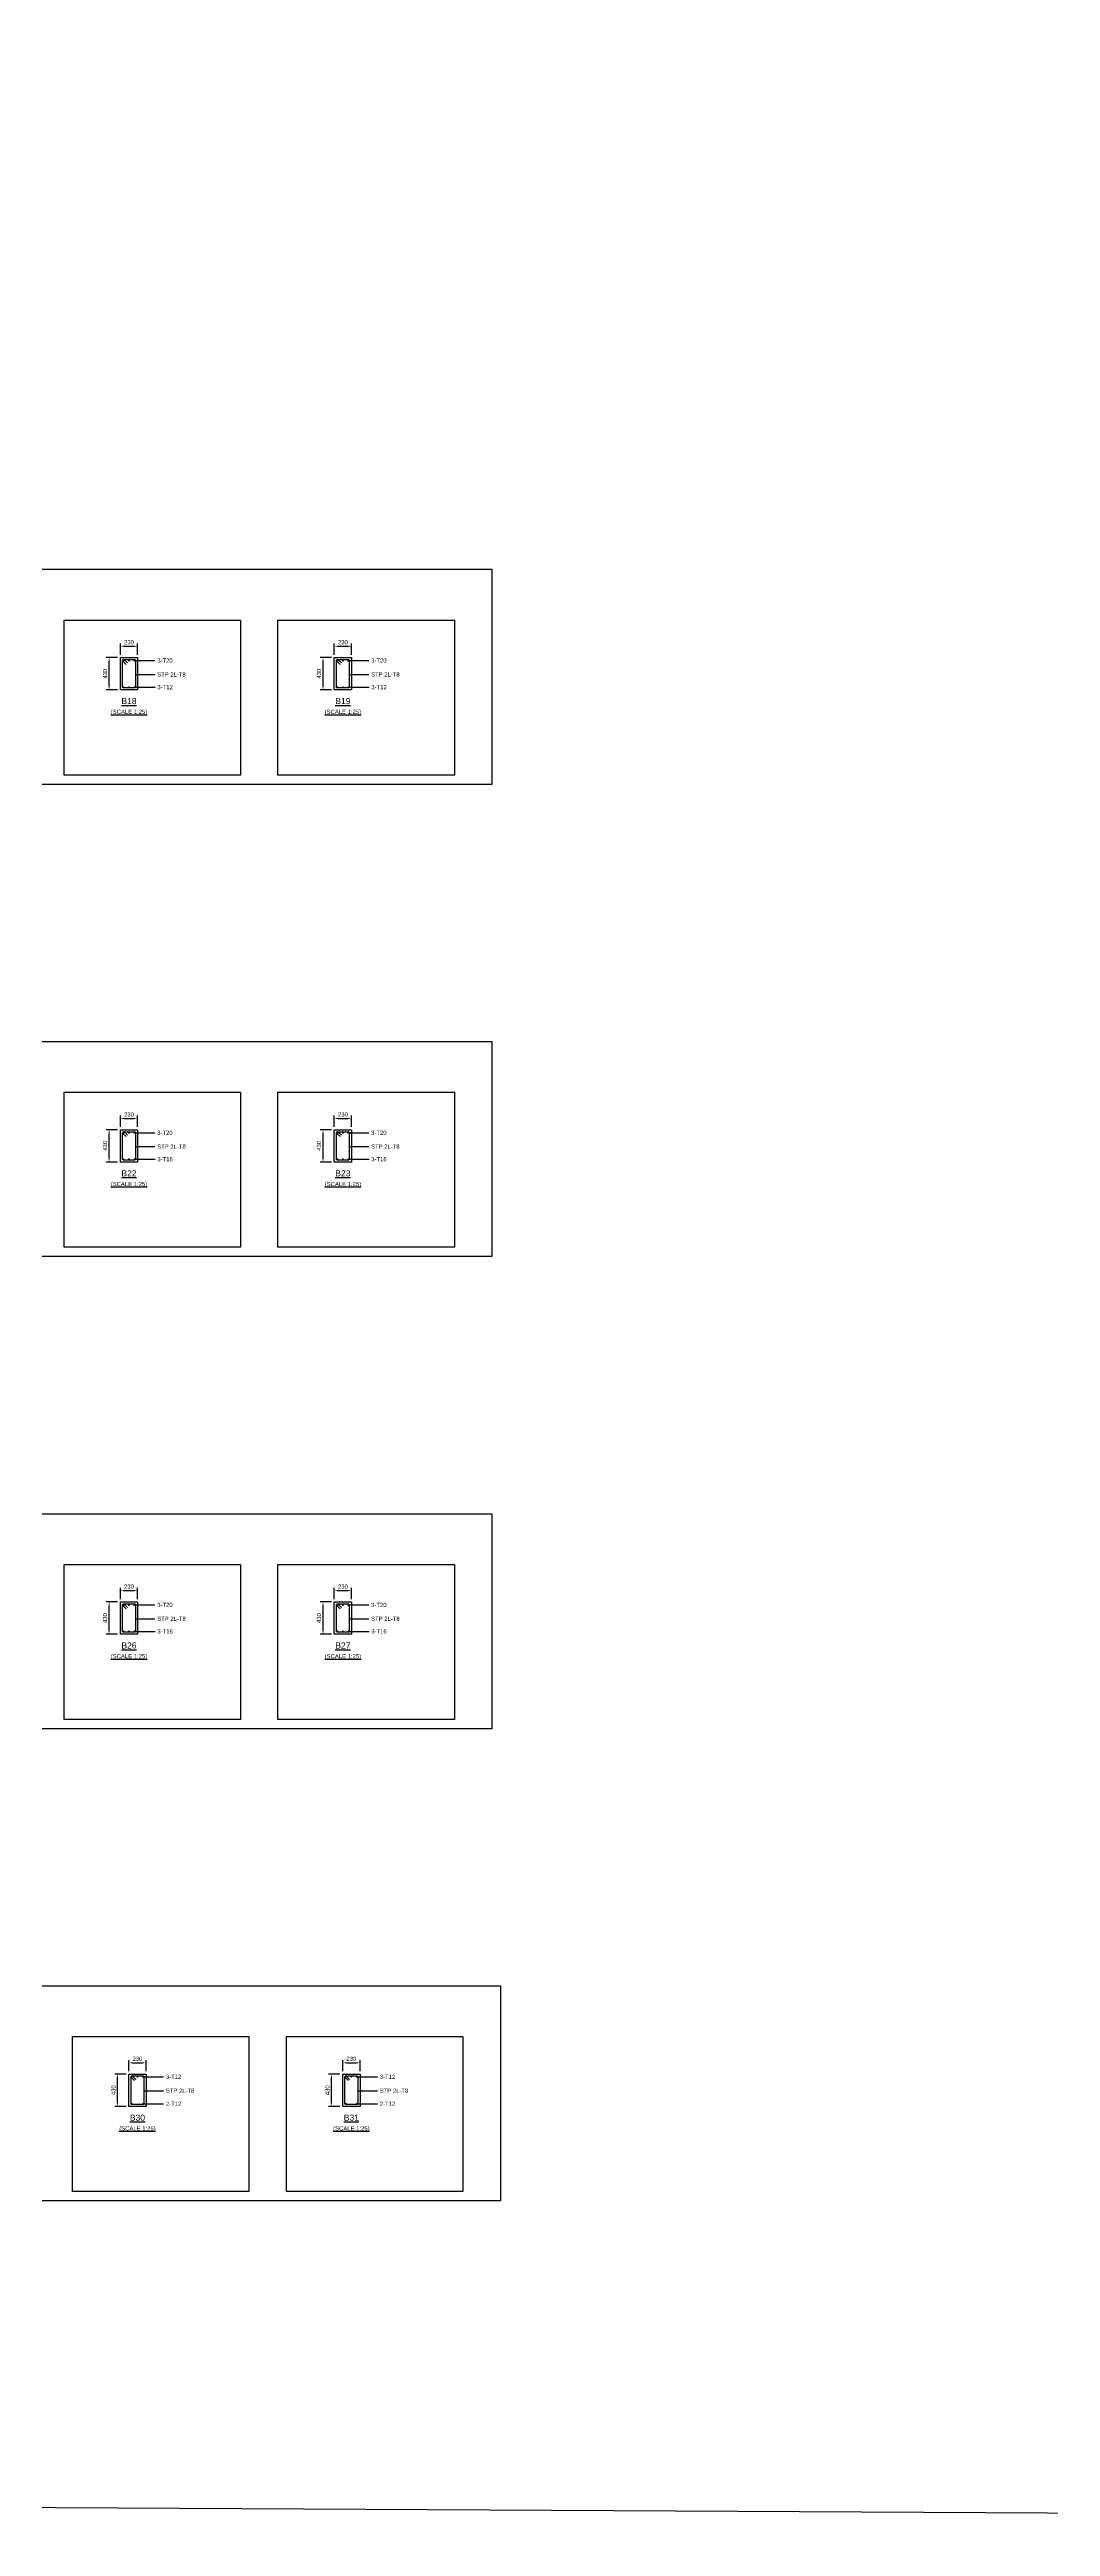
# Model space of a CAD drawing. Header units: inches. Extents: x -816171 to 9366335, y -450961 to 689132.
# Drawn here: x 3970211 to 4023552, y 139179 to 271159 of the extents above; entities that cross this region are included whole.
import ezdxf
from ezdxf.enums import TextEntityAlignment as Align

# ---------------------------------------------------------------- set-up
doc = ezdxf.new("R2010")
doc.units = ezdxf.units.IN
doc.header["$MEASUREMENT"] = 0
for name, color, linetype in [('Concrete Line', 2, 'Continuous'), ('Dimension', 31, 'Continuous'), ('Labels', 4, 'Continuous'), ('Link', 225, 'Continuous'), ('Reinforcement', 130, 'Continuous'), ('Schedule Border', 60, 'Continuous'), ('Text', 31, 'Continuous')]:
    doc.layers.add(name, color=color, linetype=linetype)
doc.styles.add('SC-SansSerif', font='SansSerif')
doc.dimstyles.new('SCBBSDimStyl', dxfattribs={"dimtxt": 225, "dimasz": 200, "dimexe": 150, "dimexo": 150, "dimgap": 100, "dimtad": 1, "dimtoh": 1, "dimdec": 0, "dimzin": 0, "dimdsep": 46, "dimtxsty": 'SC-SansSerif', "dimcen": 0.09, "dimclrd": 8, "dimclre": 8, "dimclrt": 31, "dimadec": 0, "dimazin": 0, "dimtfac": 1, "dimtdec": 0, "dimtix": 1, "dimtofl": 0, "dimtmove": 0, "dimatfit": 3, "dimfxl": 1, "dimtolj": 1, "dimtzin": 0, "dimarcsym": 0})

# ---------------------------------------------------------------- blocks, each defined once
blk = doc.blocks.new('*D1433')
at = {"layer": 'DEFPOINTS', "color": 0, "transparency": 16777216}
for p in [(3974905, 239362), (3973985, 238762), (3974905, 238762)]:
    blk.add_point(p, dxfattribs=at)
at = {"layer": 'Dimension', "color": 8, "lineweight": -2, "transparency": 16777216}
for p, q in [((3973985, 238912), (3973985, 239512)), ((3974185, 239362), (3974705, 239362)), ((3974905, 238912), (3974905, 239512))]:
    blk.add_line(p, q, dxfattribs=at)
at = {"layer": 'Dimension', "color": 8, "transparency": 16777216}
for points in [[(3974185, 239396), (3974185, 239329), (3973985, 239362)], [(3974705, 239396), (3974705, 239329), (3974905, 239362)]]:
    blk.add_solid(points, dxfattribs=at)
at = {"layer": 'Dimension', "color": 31, "transparency": 16777216, "insert": (3974445, 239578), "char_height": 225, "attachment_point": 5, "style": 'SC-SansSerif'}
blk.add_mtext('\\A1;230', dxfattribs=at)
blk = doc.blocks.new('*D1434')
at = {"layer": 'DEFPOINTS', "color": 0, "transparency": 16777216}
for p in [(3973385, 238762), (3973985, 238762), (3973985, 237042)]:
    blk.add_point(p, dxfattribs=at)
at = {"layer": 'Dimension', "color": 8, "lineweight": -2, "transparency": 16777216}
for p, q in [((3973835, 238762), (3973235, 238762)), ((3973385, 237242), (3973385, 238562)), ((3973835, 237042), (3973235, 237042))]:
    blk.add_line(p, q, dxfattribs=at)
at = {"layer": 'Dimension', "color": 8, "transparency": 16777216}
for points in [[(3973352, 238562), (3973418, 238562), (3973385, 238762)], [(3973352, 237242), (3973418, 237242), (3973385, 237042)]]:
    blk.add_solid(points, dxfattribs=at)
at = {"layer": 'Dimension', "color": 31, "transparency": 16777216, "insert": (3973169, 237902), "char_height": 225, "attachment_point": 5, "rotation": 90, "style": 'SC-SansSerif'}
blk.add_mtext('\\A1;430', dxfattribs=at)
blk = doc.blocks.new('*D1435')
at = {"layer": 'DEFPOINTS', "color": 0, "transparency": 16777216}
for p in [(3986305, 239362), (3985385, 238762), (3986305, 238762)]:
    blk.add_point(p, dxfattribs=at)
at = {"layer": 'Dimension', "color": 8, "lineweight": -2, "transparency": 16777216}
for p, q in [((3985385, 238912), (3985385, 239512)), ((3985585, 239362), (3986105, 239362)), ((3986305, 238912), (3986305, 239512))]:
    blk.add_line(p, q, dxfattribs=at)
at = {"layer": 'Dimension', "color": 8, "transparency": 16777216}
for points in [[(3985585, 239396), (3985585, 239329), (3985385, 239362)], [(3986105, 239396), (3986105, 239329), (3986305, 239362)]]:
    blk.add_solid(points, dxfattribs=at)
at = {"layer": 'Dimension', "color": 31, "transparency": 16777216, "insert": (3985845, 239578), "char_height": 225, "attachment_point": 5, "style": 'SC-SansSerif'}
blk.add_mtext('\\A1;230', dxfattribs=at)
blk = doc.blocks.new('*D1436')
at = {"layer": 'DEFPOINTS', "color": 0, "transparency": 16777216}
for p in [(3984785, 238762), (3985385, 238762), (3985385, 237042)]:
    blk.add_point(p, dxfattribs=at)
at = {"layer": 'Dimension', "color": 8, "lineweight": -2, "transparency": 16777216}
for p, q in [((3985235, 238762), (3984635, 238762)), ((3984785, 237242), (3984785, 238562)), ((3985235, 237042), (3984635, 237042))]:
    blk.add_line(p, q, dxfattribs=at)
at = {"layer": 'Dimension', "color": 8, "transparency": 16777216}
for points in [[(3984752, 238562), (3984818, 238562), (3984785, 238762)], [(3984752, 237242), (3984818, 237242), (3984785, 237042)]]:
    blk.add_solid(points, dxfattribs=at)
at = {"layer": 'Dimension', "color": 31, "transparency": 16777216, "insert": (3984569, 237902), "char_height": 225, "attachment_point": 5, "rotation": 90, "style": 'SC-SansSerif'}
blk.add_mtext('\\A1;430', dxfattribs=at)
blk = doc.blocks.new('*D1457')
at = {"layer": 'DEFPOINTS', "color": 0, "transparency": 16777216}
for p in [(3974905, 214202), (3973985, 213602), (3974905, 213602)]:
    blk.add_point(p, dxfattribs=at)
at = {"layer": 'Dimension', "color": 8, "lineweight": -2, "transparency": 16777216}
for p, q in [((3973985, 213752), (3973985, 214352)), ((3974185, 214202), (3974705, 214202)), ((3974905, 213752), (3974905, 214352))]:
    blk.add_line(p, q, dxfattribs=at)
at = {"layer": 'Dimension', "color": 8, "transparency": 16777216}
for points in [[(3974185, 214236), (3974185, 214169), (3973985, 214202)], [(3974705, 214236), (3974705, 214169), (3974905, 214202)]]:
    blk.add_solid(points, dxfattribs=at)
at = {"layer": 'Dimension', "color": 31, "transparency": 16777216, "insert": (3974445, 214418), "char_height": 225, "attachment_point": 5, "style": 'SC-SansSerif'}
blk.add_mtext('\\A1;230', dxfattribs=at)
blk = doc.blocks.new('*D1458')
at = {"layer": 'DEFPOINTS', "color": 0, "transparency": 16777216}
for p in [(3973385, 213602), (3973985, 213602), (3973985, 211882)]:
    blk.add_point(p, dxfattribs=at)
at = {"layer": 'Dimension', "color": 8, "lineweight": -2, "transparency": 16777216}
for p, q in [((3973835, 213602), (3973235, 213602)), ((3973385, 212082), (3973385, 213402)), ((3973835, 211882), (3973235, 211882))]:
    blk.add_line(p, q, dxfattribs=at)
at = {"layer": 'Dimension', "color": 8, "transparency": 16777216}
for points in [[(3973352, 213402), (3973418, 213402), (3973385, 213602)], [(3973352, 212082), (3973418, 212082), (3973385, 211882)]]:
    blk.add_solid(points, dxfattribs=at)
at = {"layer": 'Dimension', "color": 31, "transparency": 16777216, "insert": (3973169, 212742), "char_height": 225, "attachment_point": 5, "rotation": 90, "style": 'SC-SansSerif'}
blk.add_mtext('\\A1;430', dxfattribs=at)
blk = doc.blocks.new('*D1459')
at = {"layer": 'DEFPOINTS', "color": 0, "transparency": 16777216}
for p in [(3986305, 214202), (3985385, 213602), (3986305, 213602)]:
    blk.add_point(p, dxfattribs=at)
at = {"layer": 'Dimension', "color": 8, "lineweight": -2, "transparency": 16777216}
for p, q in [((3985385, 213752), (3985385, 214352)), ((3985585, 214202), (3986105, 214202)), ((3986305, 213752), (3986305, 214352))]:
    blk.add_line(p, q, dxfattribs=at)
at = {"layer": 'Dimension', "color": 8, "transparency": 16777216}
for points in [[(3985585, 214236), (3985585, 214169), (3985385, 214202)], [(3986105, 214236), (3986105, 214169), (3986305, 214202)]]:
    blk.add_solid(points, dxfattribs=at)
at = {"layer": 'Dimension', "color": 31, "transparency": 16777216, "insert": (3985845, 214418), "char_height": 225, "attachment_point": 5, "style": 'SC-SansSerif'}
blk.add_mtext('\\A1;230', dxfattribs=at)
blk = doc.blocks.new('*D1460')
at = {"layer": 'DEFPOINTS', "color": 0, "transparency": 16777216}
for p in [(3984785, 213602), (3985385, 213602), (3985385, 211882)]:
    blk.add_point(p, dxfattribs=at)
at = {"layer": 'Dimension', "color": 8, "lineweight": -2, "transparency": 16777216}
for p, q in [((3985235, 213602), (3984635, 213602)), ((3984785, 212082), (3984785, 213402)), ((3985235, 211882), (3984635, 211882))]:
    blk.add_line(p, q, dxfattribs=at)
at = {"layer": 'Dimension', "color": 8, "transparency": 16777216}
for points in [[(3984752, 213402), (3984818, 213402), (3984785, 213602)], [(3984752, 212082), (3984818, 212082), (3984785, 211882)]]:
    blk.add_solid(points, dxfattribs=at)
at = {"layer": 'Dimension', "color": 31, "transparency": 16777216, "insert": (3984569, 212742), "char_height": 225, "attachment_point": 5, "rotation": 90, "style": 'SC-SansSerif'}
blk.add_mtext('\\A1;430', dxfattribs=at)
blk = doc.blocks.new('*D1487')
at = {"layer": 'DEFPOINTS', "color": 0, "transparency": 16777216}
for p in [(3974905, 189042), (3973985, 188442), (3974905, 188442)]:
    blk.add_point(p, dxfattribs=at)
at = {"layer": 'Dimension', "color": 8, "lineweight": -2, "transparency": 16777216}
for p, q in [((3973985, 188592), (3973985, 189192)), ((3974185, 189042), (3974705, 189042)), ((3974905, 188592), (3974905, 189192))]:
    blk.add_line(p, q, dxfattribs=at)
at = {"layer": 'Dimension', "color": 8, "transparency": 16777216}
for points in [[(3974185, 189076), (3974185, 189009), (3973985, 189042)], [(3974705, 189076), (3974705, 189009), (3974905, 189042)]]:
    blk.add_solid(points, dxfattribs=at)
at = {"layer": 'Dimension', "color": 31, "transparency": 16777216, "insert": (3974445, 189258), "char_height": 225, "attachment_point": 5, "style": 'SC-SansSerif'}
blk.add_mtext('\\A1;230', dxfattribs=at)
blk = doc.blocks.new('*D1488')
at = {"layer": 'DEFPOINTS', "color": 0, "transparency": 16777216}
for p in [(3973385, 188442), (3973985, 188442), (3973985, 186722)]:
    blk.add_point(p, dxfattribs=at)
at = {"layer": 'Dimension', "color": 8, "lineweight": -2, "transparency": 16777216}
for p, q in [((3973835, 188442), (3973235, 188442)), ((3973385, 186922), (3973385, 188242)), ((3973835, 186722), (3973235, 186722))]:
    blk.add_line(p, q, dxfattribs=at)
at = {"layer": 'Dimension', "color": 8, "transparency": 16777216}
for points in [[(3973352, 188242), (3973418, 188242), (3973385, 188442)], [(3973352, 186922), (3973418, 186922), (3973385, 186722)]]:
    blk.add_solid(points, dxfattribs=at)
at = {"layer": 'Dimension', "color": 31, "transparency": 16777216, "insert": (3973169, 187582), "char_height": 225, "attachment_point": 5, "rotation": 90, "style": 'SC-SansSerif'}
blk.add_mtext('\\A1;430', dxfattribs=at)
blk = doc.blocks.new('*D1509')
at = {"layer": 'DEFPOINTS', "color": 0, "transparency": 16777216}
for p in [(3986305, 189042), (3985385, 188442), (3986305, 188442)]:
    blk.add_point(p, dxfattribs=at)
at = {"layer": 'Dimension', "color": 8, "lineweight": -2, "transparency": 16777216}
for p, q in [((3985385, 188592), (3985385, 189192)), ((3985585, 189042), (3986105, 189042)), ((3986305, 188592), (3986305, 189192))]:
    blk.add_line(p, q, dxfattribs=at)
at = {"layer": 'Dimension', "color": 8, "transparency": 16777216}
for points in [[(3985585, 189076), (3985585, 189009), (3985385, 189042)], [(3986105, 189076), (3986105, 189009), (3986305, 189042)]]:
    blk.add_solid(points, dxfattribs=at)
at = {"layer": 'Dimension', "color": 31, "transparency": 16777216, "insert": (3985845, 189258), "char_height": 225, "attachment_point": 5, "style": 'SC-SansSerif'}
blk.add_mtext('\\A1;230', dxfattribs=at)
blk = doc.blocks.new('*D1510')
at = {"layer": 'DEFPOINTS', "color": 0, "transparency": 16777216}
for p in [(3984785, 188442), (3985385, 188442), (3985385, 186722)]:
    blk.add_point(p, dxfattribs=at)
at = {"layer": 'Dimension', "color": 8, "lineweight": -2, "transparency": 16777216}
for p, q in [((3985235, 188442), (3984635, 188442)), ((3984785, 186922), (3984785, 188242)), ((3985235, 186722), (3984635, 186722))]:
    blk.add_line(p, q, dxfattribs=at)
at = {"layer": 'Dimension', "color": 8, "transparency": 16777216}
for points in [[(3984752, 188242), (3984818, 188242), (3984785, 188442)], [(3984752, 186922), (3984818, 186922), (3984785, 186722)]]:
    blk.add_solid(points, dxfattribs=at)
at = {"layer": 'Dimension', "color": 31, "transparency": 16777216, "insert": (3984569, 187582), "char_height": 225, "attachment_point": 5, "rotation": 90, "style": 'SC-SansSerif'}
blk.add_mtext('\\A1;430', dxfattribs=at)
blk = doc.blocks.new('*D1511')
at = {"layer": 'DEFPOINTS', "color": 0, "transparency": 16777216}
for p in [(3975356, 163882), (3974436, 163282), (3975356, 163282)]:
    blk.add_point(p, dxfattribs=at)
at = {"layer": 'Dimension', "color": 8, "lineweight": -2, "transparency": 16777216}
for p, q in [((3974436, 163432), (3974436, 164032)), ((3974636, 163882), (3975156, 163882)), ((3975356, 163432), (3975356, 164032))]:
    blk.add_line(p, q, dxfattribs=at)
at = {"layer": 'Dimension', "color": 8, "transparency": 16777216}
for points in [[(3974636, 163916), (3974636, 163849), (3974436, 163882)], [(3975156, 163916), (3975156, 163849), (3975356, 163882)]]:
    blk.add_solid(points, dxfattribs=at)
at = {"layer": 'Dimension', "color": 31, "transparency": 16777216, "insert": (3974896, 164098), "char_height": 225, "attachment_point": 5, "style": 'SC-SansSerif'}
blk.add_mtext('\\A1;230', dxfattribs=at)
blk = doc.blocks.new('*D1512')
at = {"layer": 'DEFPOINTS', "color": 0, "transparency": 16777216}
for p in [(3973836, 163282), (3974436, 163282), (3974436, 161562)]:
    blk.add_point(p, dxfattribs=at)
at = {"layer": 'Dimension', "color": 8, "lineweight": -2, "transparency": 16777216}
for p, q in [((3974286, 163282), (3973686, 163282)), ((3973836, 161762), (3973836, 163082)), ((3974286, 161562), (3973686, 161562))]:
    blk.add_line(p, q, dxfattribs=at)
at = {"layer": 'Dimension', "color": 8, "transparency": 16777216}
for points in [[(3973803, 163082), (3973869, 163082), (3973836, 163282)], [(3973803, 161762), (3973869, 161762), (3973836, 161562)]]:
    blk.add_solid(points, dxfattribs=at)
at = {"layer": 'Dimension', "color": 31, "transparency": 16777216, "insert": (3973620, 162422), "char_height": 225, "attachment_point": 5, "rotation": 90, "style": 'SC-SansSerif'}
blk.add_mtext('\\A1;430', dxfattribs=at)
blk = doc.blocks.new('*D1513')
at = {"layer": 'DEFPOINTS', "color": 0, "transparency": 16777216}
for p in [(3986756, 163882), (3985836, 163282), (3986756, 163282)]:
    blk.add_point(p, dxfattribs=at)
at = {"layer": 'Dimension', "color": 8, "lineweight": -2, "transparency": 16777216}
for p, q in [((3985836, 163432), (3985836, 164032)), ((3986036, 163882), (3986556, 163882)), ((3986756, 163432), (3986756, 164032))]:
    blk.add_line(p, q, dxfattribs=at)
at = {"layer": 'Dimension', "color": 8, "transparency": 16777216}
for points in [[(3986036, 163916), (3986036, 163849), (3985836, 163882)], [(3986556, 163916), (3986556, 163849), (3986756, 163882)]]:
    blk.add_solid(points, dxfattribs=at)
at = {"layer": 'Dimension', "color": 31, "transparency": 16777216, "insert": (3986296, 164098), "char_height": 225, "attachment_point": 5, "style": 'SC-SansSerif'}
blk.add_mtext('\\A1;230', dxfattribs=at)
blk = doc.blocks.new('*D1514')
at = {"layer": 'DEFPOINTS', "color": 0, "transparency": 16777216}
for p in [(3985236, 163282), (3985836, 163282), (3985836, 161562)]:
    blk.add_point(p, dxfattribs=at)
at = {"layer": 'Dimension', "color": 8, "lineweight": -2, "transparency": 16777216}
for p, q in [((3985686, 163282), (3985086, 163282)), ((3985236, 161762), (3985236, 163082)), ((3985686, 161562), (3985086, 161562))]:
    blk.add_line(p, q, dxfattribs=at)
at = {"layer": 'Dimension', "color": 8, "transparency": 16777216}
for points in [[(3985203, 163082), (3985269, 163082), (3985236, 163282)], [(3985203, 161762), (3985269, 161762), (3985236, 161562)]]:
    blk.add_solid(points, dxfattribs=at)
at = {"layer": 'Dimension', "color": 31, "transparency": 16777216, "insert": (3985020, 162422), "char_height": 225, "attachment_point": 5, "rotation": 90, "style": 'SC-SansSerif'}
blk.add_mtext('\\A1;430', dxfattribs=at)

msp = doc.modelspace()

# ---------------------------------------------------------------- linework, layer by layer
msp.add_lwpolyline([(3749115.89681, 392838.94799), (4155567.65462, 390657.34345), (4155567.65462, 139178.61934), (3749115.89681, 141360.22388)], close=True)
at = {"layer": 'Concrete Line'}
for points in [[(3973985.16256, 238762.37641), (3974905.16256, 238762.37641), (3974905.16256, 237042.37641), (3973985.16256, 237042.37641)], [(3985385.16256, 238762.37641), (3986305.16256, 238762.37641), (3986305.16256, 237042.37641), (3985385.16256, 237042.37641)], [(3973985.16256, 213602.37641), (3974905.16256, 213602.37641), (3974905.16256, 211882.37641), (3973985.16256, 211882.37641)], [(3985385.16256, 213602.37641), (3986305.16256, 213602.37641), (3986305.16256, 211882.37641), (3985385.16256, 211882.37641)], [(3973985.16256, 188442.37641), (3974905.16256, 188442.37641), (3974905.16256, 186722.37641), (3973985.16256, 186722.37641)], [(3985385.16256, 188442.37641), (3986305.16256, 188442.37641), (3986305.16256, 186722.37641), (3985385.16256, 186722.37641)], [(3974436.16256, 163282.37641), (3975356.16256, 163282.37641), (3975356.16256, 161562.37641), (3974436.16256, 161562.37641)], [(3985836.16256, 163282.37641), (3986756.16256, 163282.37641), (3986756.16256, 161562.37641), (3985836.16256, 161562.37641)]]:
    msp.add_lwpolyline(points, close=True, dxfattribs=at)
at = {"layer": 'Link'}
for points in [[(3974290.53035, 238392.6147), (3974121.42501, 238562.9185, -0.66690252), (3974161.16256, 238658.37641), (3974729.16256, 238658.37641, -0.4142135624), (3974785.16256, 238602.37641), (3974785.16256, 237186.37641, -0.4142135624), (3974739.16256, 237140.37641), (3974151.16256, 237140.37641, -0.4142135624), (3974105.16256, 237186.37641), (3974105.16256, 238602.37641, -0.6694562621), (3974200.90012, 238641.83432), (3974370.00545, 238471.53052)], [(3985690.53035, 238392.6147), (3985521.42501, 238562.9185, -0.66690252), (3985561.16256, 238658.37641), (3986129.16256, 238658.37641, -0.4142135624), (3986185.16256, 238602.37641), (3986185.16256, 237186.37641, -0.4142135624), (3986139.16256, 237140.37641), (3985551.16256, 237140.37641, -0.4142135624), (3985505.16256, 237186.37641), (3985505.16256, 238602.37641, -0.6694562621), (3985600.90012, 238641.83432), (3985770.00545, 238471.53052)], [(3974290.67508, 213232.70403), (3974121.45225, 213402.89108, -0.6671518188), (3974161.16256, 213498.37641), (3974729.16256, 213498.37641, -0.4142135624), (3974785.16256, 213442.37641), (3974785.16256, 212034.37641, -0.4142135624), (3974737.16256, 211986.37641), (3974153.16256, 211986.37641, -0.4142135624), (3974105.16256, 212034.37641), (3974105.16256, 213442.37641, -0.669206432), (3974200.87288, 213481.86174), (3974370.09571, 213311.67468)], [(3985690.67508, 213232.70403), (3985521.45225, 213402.89108, -0.6671518188), (3985561.16256, 213498.37641), (3986129.16256, 213498.37641, -0.4142135624), (3986185.16256, 213442.37641), (3986185.16256, 212034.37641, -0.4142135624), (3986137.16256, 211986.37641), (3985553.16256, 211986.37641, -0.4142135624), (3985505.16256, 212034.37641), (3985505.16256, 213442.37641, -0.669206432), (3985600.87288, 213481.86174), (3985770.09571, 213311.67468)], [(3974290.67508, 188072.70403), (3974121.45225, 188242.89108, -0.6671518188), (3974161.16256, 188338.37641), (3974729.16256, 188338.37641, -0.4142135624), (3974785.16256, 188282.37641), (3974785.16256, 186874.37641, -0.4142135624), (3974737.16256, 186826.37641), (3974153.16256, 186826.37641, -0.4142135624), (3974105.16256, 186874.37641), (3974105.16256, 188282.37641, -0.669206432), (3974200.87288, 188321.86174), (3974370.09571, 188151.67468)], [(3985690.67508, 188072.70403), (3985521.45225, 188242.89108, -0.6671518188), (3985561.16256, 188338.37641), (3986129.16256, 188338.37641, -0.4142135624), (3986185.16256, 188282.37641), (3986185.16256, 186874.37641, -0.4142135624), (3986137.16256, 186826.37641), (3985553.16256, 186826.37641, -0.4142135624), (3985505.16256, 186874.37641), (3985505.16256, 188282.37641, -0.669206432), (3985600.87288, 188321.86174), (3985770.09571, 188151.67468)], [(3974739.34128, 162936.14387), (3974569.63565, 163105.8495, -0.6681786379), (3974602.16256, 163184.37641), (3975190.16256, 163184.37641, -0.4142135624), (3975236.16256, 163138.37641), (3975236.16256, 161706.37641, -0.4142135624), (3975190.16256, 161660.37641), (3974602.16256, 161660.37641, -0.4142135624), (3974556.16256, 161706.37641), (3974556.16256, 163138.37641, -0.6681786379), (3974634.68947, 163170.90332), (3974804.3951, 163001.1977)], [(3986139.34128, 162936.14387), (3985969.63565, 163105.8495, -0.6681786379), (3986002.16256, 163184.37641), (3986590.16256, 163184.37641, -0.4142135624), (3986636.16256, 163138.37641), (3986636.16256, 161706.37641, -0.4142135624), (3986590.16256, 161660.37641), (3986002.16256, 161660.37641, -0.4142135624), (3985956.16256, 161706.37641), (3985956.16256, 163138.37641, -0.6681786379), (3986034.68947, 163170.90332), (3986204.3951, 163001.1977)]]:
    msp.add_lwpolyline(points, format="xyb", dxfattribs=at)
at = {"layer": 'Reinforcement'}
for points, const_width in [([(3974133.16256, 238602.37641, 1), (3974189.16256, 238602.37641, 1)], 56), ([(3974417.16256, 238602.37641, 1), (3974473.16256, 238602.37641, 1)], 56), ([(3974701.16256, 238602.37641, 1), (3974757.16256, 238602.37641, 1)], 56), ([(3985533.16256, 238602.37641, 1), (3985589.16256, 238602.37641, 1)], 56), ([(3985817.16256, 238602.37641, 1), (3985873.16256, 238602.37641, 1)], 56), ([(3986101.16256, 238602.37641, 1), (3986157.16256, 238602.37641, 1)], 56), ([(3974128.16256, 237186.37641, 1), (3974174.16256, 237186.37641, 1)], 46), ([(3974422.16256, 237186.37641, 1), (3974468.16256, 237186.37641, 1)], 46), ([(3974716.16256, 237186.37641, 1), (3974762.16256, 237186.37641, 1)], 46), ([(3985528.16256, 237186.37641, 1), (3985574.16256, 237186.37641, 1)], 46), ([(3985822.16256, 237186.37641, 1), (3985868.16256, 237186.37641, 1)], 46), ([(3986116.16256, 237186.37641, 1), (3986162.16256, 237186.37641, 1)], 46), ([(3974133.16256, 213442.37641, 1), (3974189.16256, 213442.37641, 1)], 56), ([(3974417.16256, 213442.37641, 1), (3974473.16256, 213442.37641, 1)], 56), ([(3974701.16256, 213442.37641, 1), (3974757.16256, 213442.37641, 1)], 56), ([(3985533.16256, 213442.37641, 1), (3985589.16256, 213442.37641, 1)], 56), ([(3985817.16256, 213442.37641, 1), (3985873.16256, 213442.37641, 1)], 56), ([(3986101.16256, 213442.37641, 1), (3986157.16256, 213442.37641, 1)], 56), ([(3974129.16256, 212034.37641, 1), (3974177.16256, 212034.37641, 1)], 48), ([(3974421.16256, 212034.37641, 1), (3974469.16256, 212034.37641, 1)], 48), ([(3974713.16256, 212034.37641, 1), (3974761.16256, 212034.37641, 1)], 48), ([(3985529.16256, 212034.37641, 1), (3985577.16256, 212034.37641, 1)], 48), ([(3985821.16256, 212034.37641, 1), (3985869.16256, 212034.37641, 1)], 48), ([(3986113.16256, 212034.37641, 1), (3986161.16256, 212034.37641, 1)], 48), ([(3974133.16256, 188282.37641, 1), (3974189.16256, 188282.37641, 1)], 56), ([(3974417.16256, 188282.37641, 1), (3974473.16256, 188282.37641, 1)], 56), ([(3974701.16256, 188282.37641, 1), (3974757.16256, 188282.37641, 1)], 56), ([(3985533.16256, 188282.37641, 1), (3985589.16256, 188282.37641, 1)], 56), ([(3985817.16256, 188282.37641, 1), (3985873.16256, 188282.37641, 1)], 56), ([(3986101.16256, 188282.37641, 1), (3986157.16256, 188282.37641, 1)], 56), ([(3974129.16256, 186874.37641, 1), (3974177.16256, 186874.37641, 1)], 48), ([(3974421.16256, 186874.37641, 1), (3974469.16256, 186874.37641, 1)], 48), ([(3974713.16256, 186874.37641, 1), (3974761.16256, 186874.37641, 1)], 48), ([(3985529.16256, 186874.37641, 1), (3985577.16256, 186874.37641, 1)], 48), ([(3985821.16256, 186874.37641, 1), (3985869.16256, 186874.37641, 1)], 48), ([(3986113.16256, 186874.37641, 1), (3986161.16256, 186874.37641, 1)], 48), ([(3974579.16256, 163138.37641, 1), (3974625.16256, 163138.37641, 1)], 46), ([(3974873.16256, 163138.37641, 1), (3974919.16256, 163138.37641, 1)], 46), ([(3975167.16256, 163138.37641, 1), (3975213.16256, 163138.37641, 1)], 46), ([(3985979.16256, 163138.37641, 1), (3986025.16256, 163138.37641, 1)], 46), ([(3986273.16256, 163138.37641, 1), (3986319.16256, 163138.37641, 1)], 46), ([(3986567.16256, 163138.37641, 1), (3986613.16256, 163138.37641, 1)], 46), ([(3974579.16256, 161706.37641, 1), (3974625.16256, 161706.37641, 1)], 46), ([(3975167.16256, 161706.37641, 1), (3975213.16256, 161706.37641, 1)], 46), ([(3985979.16256, 161706.37641, 1), (3986025.16256, 161706.37641, 1)], 46), ([(3986567.16256, 161706.37641, 1), (3986613.16256, 161706.37641, 1)], 46)]:
    msp.add_lwpolyline(points, format="xyb", close=True, dxfattribs=dict(at, const_width=const_width))
at = {"layer": 'Schedule Border'}
for points in [[(3898260.15475, 243462.37641), (3993785.16386, 243462.37641), (3993785.16386, 232002.37641), (3898260.15475, 232002.37641)], [(3970985.16386, 240762.37641), (3980385.16386, 240762.37641), (3980385.16386, 232502.37641), (3970985.16386, 232502.37641)], [(3982385.16386, 240762.37641), (3991785.16386, 240762.37641), (3991785.16386, 232502.37641), (3982385.16386, 232502.37641)], [(3898260.15475, 218302.37641), (3993785.16382, 218302.37641), (3993785.16382, 206842.37641), (3898260.15475, 206842.37641)], [(3970985.16382, 215602.37641), (3980385.16382, 215602.37641), (3980385.16382, 207342.37641), (3970985.16382, 207342.37641)], [(3982385.16382, 215602.37641), (3991785.16382, 215602.37641), (3991785.16382, 207342.37641), (3982385.16382, 207342.37641)], [(3898260.15475, 193142.37641), (3993785.16386, 193142.37641), (3993785.16386, 181682.37641), (3898260.15475, 181682.37641)], [(3970985.16386, 190442.37641), (3980385.16386, 190442.37641), (3980385.16386, 182182.37641), (3970985.16386, 182182.37641)], [(3982385.16386, 190442.37641), (3991785.16386, 190442.37641), (3991785.16386, 182182.37641), (3982385.16386, 182182.37641)], [(3898260.15475, 167982.37641), (3994236.15955, 167982.37641), (3994236.15955, 156522.37641), (3898260.15475, 156522.37641)], [(3971436.15955, 165282.37641), (3980836.15955, 165282.37641), (3980836.15955, 157022.37641), (3971436.15955, 157022.37641)], [(3982836.15955, 165282.37641), (3992236.15955, 165282.37641), (3992236.15955, 157022.37641), (3982836.15955, 157022.37641)]]:
    msp.add_lwpolyline(points, close=True, dxfattribs=at)

# ---------------------------------------------------------------- texts
at = {"layer": 'Labels', "style": 'SC-SansSerif'}
for s, p in [('%%uB18', (3974445.16256, 236442.37641)), ('%%uB19', (3985845.16256, 236442.37641)), ('%%uB22', (3974445.16256, 211282.37641)), ('%%uB23', (3985845.16256, 211282.37641)), ('%%uB26', (3974445.16256, 186122.37641)), ('%%uB27', (3985845.16256, 186122.37641)), ('%%uB30', (3974896.16256, 160962.37641)), ('%%uB31', (3986296.16256, 160962.37641))]:
    msp.add_text(s, height=325, dxfattribs=at).set_placement(p, align=Align.MIDDLE)
at = {"layer": 'Text', "style": 'SC-SansSerif'}
for s, p in [('3-T20', (3975949.16256, 238602.37641)), ('STP 2L-T8', (3975949.16256, 237862.37641)), ('3-T20', (3987349.16256, 238602.37641)), ('STP 2L-T8', (3987349.16256, 237862.37641)), ('3-T12', (3975959.16256, 237186.37641)), ('3-T12', (3987359.16256, 237186.37641)), ('3-T20', (3975949.16256, 213442.37641)), ('STP 2L-T8', (3975949.16256, 212702.37641)), ('3-T20', (3987349.16256, 213442.37641)), ('STP 2L-T8', (3987349.16256, 212702.37641)), ('3-T16', (3975957.16256, 212034.37641)), ('3-T16', (3987357.16256, 212034.37641)), ('3-T20', (3975949.16256, 188282.37641)), ('STP 2L-T8', (3975949.16256, 187542.37641)), ('3-T20', (3987349.16256, 188282.37641)), ('STP 2L-T8', (3987349.16256, 187542.37641)), ('3-T16', (3975957.16256, 186874.37641)), ('3-T16', (3987357.16256, 186874.37641)), ('3-T12', (3976410.16256, 163138.37641)), ('STP 2L-T8', (3976410.16256, 162398.37641)), ('3-T12', (3987810.16256, 163138.37641)), ('STP 2L-T8', (3987810.16256, 162398.37641)), ('2-T12', (3976410.16256, 161706.37641)), ('2-T12', (3987810.16256, 161706.37641))]:
    msp.add_text(s, height=225, dxfattribs=at).set_placement(p, align=Align.MIDDLE_LEFT)
for p in [(3974445.16256, 235842.37641), (3985845.16256, 235842.37641), (3974445.16256, 210682.37641), (3985845.16256, 210682.37641), (3974445.16256, 185522.37641), (3985845.16256, 185522.37641), (3974896.16256, 160362.37641), (3986296.16256, 160362.37641)]:
    msp.add_text('%%u(SCALE 1:25)', height=225, dxfattribs=at).set_placement(p, align=Align.MIDDLE)

# ---------------------------------------------------------------- dimensions: what is measured, and where the dimension line sits
at = {"layer": 'Dimension'}
for base, p1, p2, angle, text, picture, middle in [((3974905.16255, 239362.37641), (3973985.16255, 238762.37641), (3974905.16255, 238762.37641), 0, '230', '*D1433', (3974445.16256, 239362.37641)), ((3986305.16255, 239362.37641), (3985385.16255, 238762.37641), (3986305.16255, 238762.37641), 0, '230', '*D1435', (3985845.16256, 239362.37641)), ((3973385.16256, 238762.37641), (3973985.16255, 237042.37641), (3973985.16255, 238762.37641), 90, '430', '*D1434', (3973385.16256, 237902.37641)), ((3984785.16256, 238762.37641), (3985385.16255, 237042.37641), (3985385.16255, 238762.37641), 90, '430', '*D1436', (3984785.16256, 237902.37641)), ((3974905.16255, 214202.37641), (3973985.16255, 213602.37641), (3974905.16255, 213602.37641), 0, '230', '*D1457', (3974445.16256, 214202.37641)), ((3986305.16255, 214202.37641), (3985385.16255, 213602.37641), (3986305.16255, 213602.37641), 0, '230', '*D1459', (3985845.16256, 214202.37641)), ((3973385.16256, 213602.37641), (3973985.16255, 211882.37641), (3973985.16255, 213602.37641), 90, '430', '*D1458', (3973385.16256, 212742.37641)), ((3984785.16256, 213602.37641), (3985385.16255, 211882.37641), (3985385.16255, 213602.37641), 90, '430', '*D1460', (3984785.16256, 212742.37641)), ((3974905.16255, 189042.37641), (3973985.16255, 188442.37641), (3974905.16255, 188442.37641), 0, '230', '*D1487', (3974445.16256, 189042.37641)), ((3986305.16255, 189042.37641), (3985385.16255, 188442.37641), (3986305.16255, 188442.37641), 0, '230', '*D1509', (3985845.16256, 189042.37641)), ((3973385.16256, 188442.37641), (3973985.16255, 186722.37641), (3973985.16255, 188442.37641), 90, '430', '*D1488', (3973385.16256, 187582.37641)), ((3984785.16256, 188442.37641), (3985385.16255, 186722.37641), (3985385.16255, 188442.37641), 90, '430', '*D1510', (3984785.16256, 187582.37641)), ((3975356.16255, 163882.37641), (3974436.16255, 163282.37641), (3975356.16255, 163282.37641), 0, '230', '*D1511', (3974896.16256, 163882.37641)), ((3986756.16255, 163882.37641), (3985836.16255, 163282.37641), (3986756.16255, 163282.37641), 0, '230', '*D1513', (3986296.16256, 163882.37641)), ((3973836.16256, 163282.37641), (3974436.16255, 161562.37641), (3974436.16255, 163282.37641), 90, '430', '*D1512', (3973836.16256, 162422.37641)), ((3985236.16256, 163282.37641), (3985836.16255, 161562.37641), (3985836.16255, 163282.37641), 90, '430', '*D1514', (3985236.16256, 162422.37641))]:
    dim = msp.add_linear_dim(base=base, p1=p1, p2=p2, angle=angle, text=text, dimstyle='SCBBSDimStyl', override={"dimjust": 0}, dxfattribs=at)
    dim.commit()
    dim.dimension.update_dxf_attribs({"geometry": picture, "text_midpoint": middle, "dimtype": 161})

# ---------------------------------------------------------------- leaders
at = {"layer": 'Dimension', "color": 8}
for points in [[(3974729.16256, 238602.37641), (3975229.16256, 238602.37641), (3975829.16256, 238602.37641)], [(3974785.16256, 237862.37641), (3975829.16256, 237862.37641)], [(3986129.16256, 238602.37641), (3986629.16256, 238602.37641), (3987229.16256, 238602.37641)], [(3986185.16256, 237862.37641), (3987229.16256, 237862.37641)], [(3974739.16256, 237186.37641), (3975239.16256, 237186.37641), (3975839.16256, 237186.37641)], [(3986139.16256, 237186.37641), (3986639.16256, 237186.37641), (3987239.16256, 237186.37641)], [(3974729.16256, 213442.37641), (3975229.16256, 213442.37641), (3975829.16256, 213442.37641)], [(3974785.16256, 212702.37641), (3975829.16256, 212702.37641)], [(3986129.16256, 213442.37641), (3986629.16256, 213442.37641), (3987229.16256, 213442.37641)], [(3986185.16256, 212702.37641), (3987229.16256, 212702.37641)], [(3974737.16256, 212034.37641), (3975237.16256, 212034.37641), (3975837.16256, 212034.37641)], [(3986137.16256, 212034.37641), (3986637.16256, 212034.37641), (3987237.16256, 212034.37641)], [(3974729.16256, 188282.37641), (3975229.16256, 188282.37641), (3975829.16256, 188282.37641)], [(3974785.16256, 187542.37641), (3975829.16256, 187542.37641)], [(3986129.16256, 188282.37641), (3986629.16256, 188282.37641), (3987229.16256, 188282.37641)], [(3986185.16256, 187542.37641), (3987229.16256, 187542.37641)], [(3974737.16256, 186874.37641), (3975237.16256, 186874.37641), (3975837.16256, 186874.37641)], [(3986137.16256, 186874.37641), (3986637.16256, 186874.37641), (3987237.16256, 186874.37641)], [(3975190.16256, 163138.37641), (3975690.16256, 163138.37641), (3976290.16256, 163138.37641)], [(3975236.16256, 162398.37641), (3976290.16256, 162398.37641)], [(3986590.16256, 163138.37641), (3987090.16256, 163138.37641), (3987690.16256, 163138.37641)], [(3986636.16256, 162398.37641), (3987690.16256, 162398.37641)], [(3975190.16256, 161706.37641), (3975690.16256, 161706.37641), (3976290.16256, 161706.37641)], [(3986590.16256, 161706.37641), (3987090.16256, 161706.37641), (3987690.16256, 161706.37641)]]:
    msp.add_leader(points, dimstyle='SCBBSDimStyl', dxfattribs=at)

doc.saveas('drawing.dxf')
